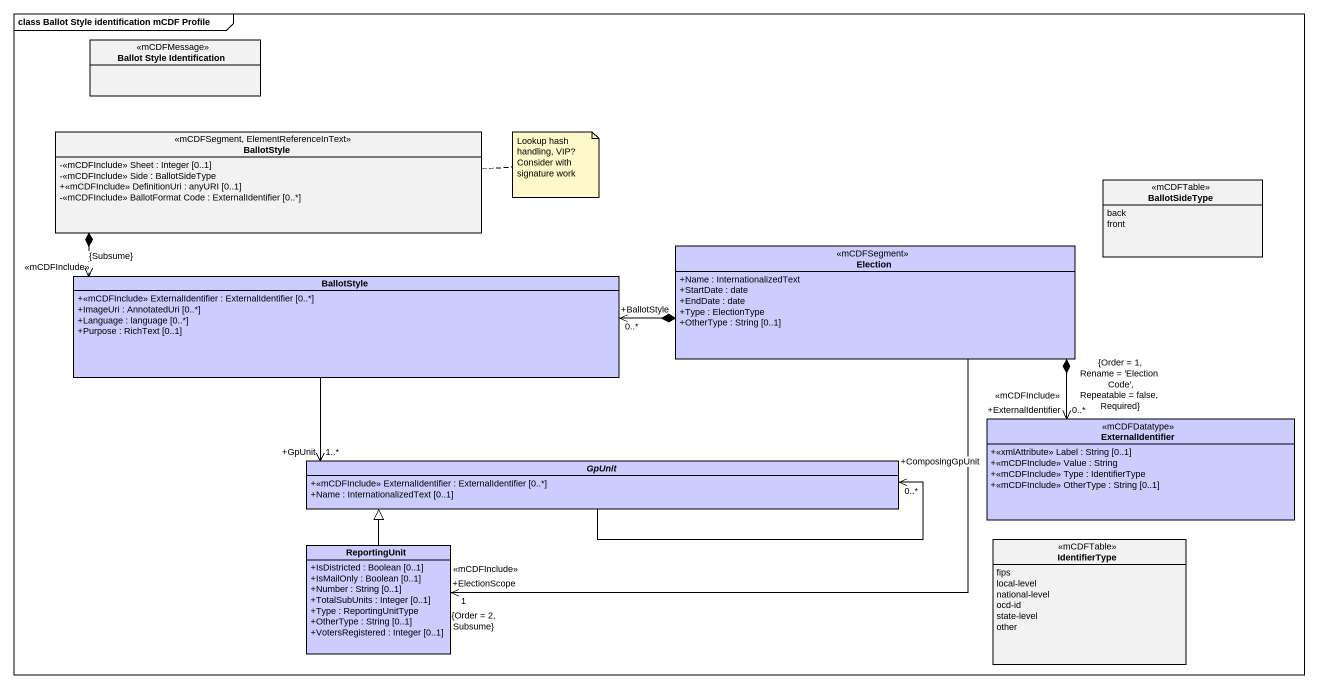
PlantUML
@startuml
mainframe class Ballot Style identification mCDF Profile
hide circle
hide empty members
skinparam classAttributeIconSize 0
class "Ballot Style Identification" as Ballot_Style_Identification <<mCDFMessage>>
class BallotStyle <<mCDFSegment, ElementReferenceInText>> {
  -<<mCDFInclude>> Sheet : Integer [0..1]
  -<<mCDFInclude>> Side : BallotSideType
  +<<mCDFInclude>> DefinitionUri : anyURI [0..1]
  -<<mCDFInclude>> BallotFormat Code : ExternalIdentifier [0..*]
}
enum BallotSideType <<mCDFTable>> {
  back
  front
}
class Election <<mCDFSegment>> #CCCCFF {
  +Name : InternationalizedText
  +StartDate : date
  +EndDate : date
  +Type : ElectionType
  +OtherType : String [0..1]
}
class "BallotStyle" as BallotStyle_2 #CCCCFF {
  +<<mCDFInclude>> ExternalIdentifier : ExternalIdentifier [0..*]
  +ImageUri : AnnotatedUri [0..*]
  +Language : language [0..*]
  +Purpose : RichText [0..1]
}
class ExternalIdentifier <<mCDFDatatype>> #CCCCFF {
  +<<xmlAttribute>> Label : String [0..1]
  +<<mCDFInclude>> Value : String
  +<<mCDFInclude>> Type : IdentifierType
  +<<mCDFInclude>> OtherType : String [0..1]
}
abstract class GpUnit #CCCCFF {
  +<<mCDFInclude>> ExternalIdentifier : ExternalIdentifier [0..*]
  +Name : InternationalizedText [0..1]
}
class ReportingUnit #CCCCFF {
  +IsDistricted : Boolean [0..1]
  +IsMailOnly : Boolean [0..1]
  +Number : String [0..1]
  +TotalSubUnits : Integer [0..1]
  +Type : ReportingUnitType
  +OtherType : String [0..1]
  +VotersRegistered : Integer [0..1]
}
enum IdentifierType <<mCDFTable>> {
  fips
  local-level
  national-level
  ocd-id
  state-level
  other
}
BallotStyle *--> "<<mCDFInclude>>\n{Subsume}" BallotStyle_2
Election *-left-> "+BallotStyle\n0..*" BallotStyle_2
Election -left-> "+ElectionScope\n1\n<<mCDFInclude>>\n{Order = 2, Subsume}" ReportingUnit
BallotStyle_2 --> "+GpUnit\n1..*" GpUnit
ExternalIdentifier "+ExternalIdentifier\n<<mCDFInclude>>\n0..*\n{Order = 1, Rename = 'Election Code', Repeatable = false, Required}" <-up-* Election
GpUnit --> "+ComposingGpUnit\n0..*" GpUnit
ReportingUnit -right-|> GpUnit
note right of BallotStyle : Lookup hash handling, VIP? Consider with signature work
@enduml
